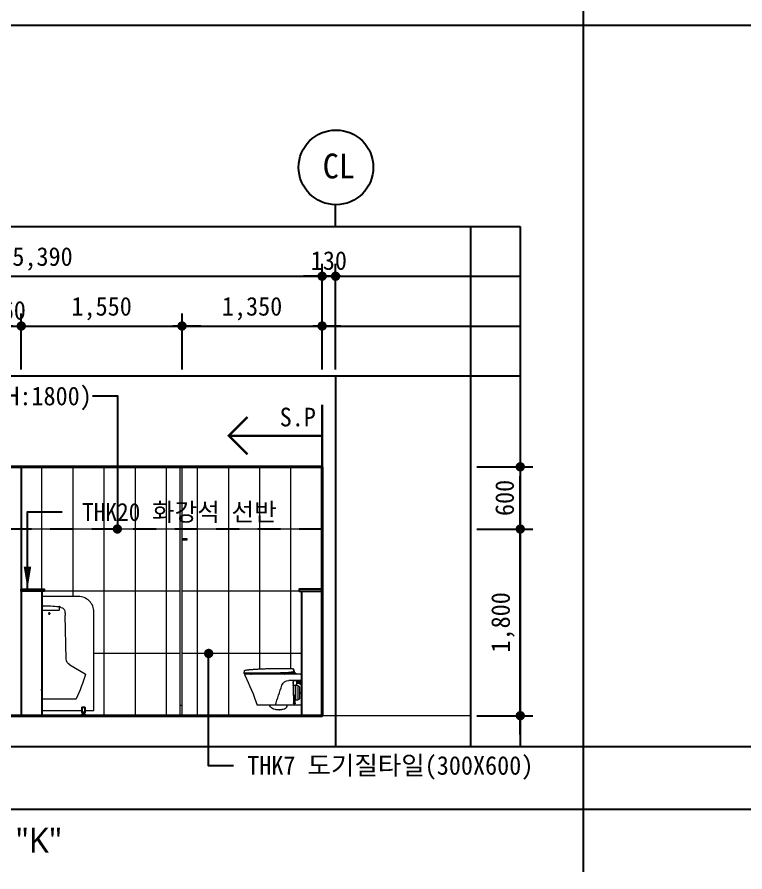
# Model space of a CAD drawing. Header units: millimetres. Extents: x -423835 to -174325, y -1379898 to -1311126.
# Drawn here: x -396466 to -389451, y -1344258 to -1336015 of the extents above; entities that cross this region are included whole.
import ezdxf
from ezdxf.enums import TextEntityAlignment as Align

# ---------------------------------------------------------------- set-up
doc = ezdxf.new("R2010")
doc.units = ezdxf.units.MM
doc.header["$LTSCALE"] = 100
doc.header["$MEASUREMENT"] = 0
doc.header["$PDSIZE"] = -10
doc.linetypes.add('HID', pattern=[2, 1.1, -0.9])
doc.layers.get('0').update_dxf_attribs({"linetype": 'CONTINUOUS'})
doc.layers.get('Defpoints').update_dxf_attribs({"color": 153, "linetype": 'CONTINUOUS'})
for name, color, linetype, lineweight in [('A-AXIS-BUBL', 7, 'CONTINUOUS', 25), ('A-ELEV-LIN1', 2, 'CONTINUOUS', 40), ('A-ELEV-LIN2', 7, 'CONTINUOUS', 25), ('A-FLXM-SANI', 6, 'CONTINUOUS', 20), ('A-MKXS-TEXT1', 3, 'CONTINUOUS', 25), ('A-WAXK-PATT', 8, 'CONTINUOUS', 18), ('A-WAXM-CUBI', 6, 'CONTINUOUS', 20), ('A-XXXX-FIN2', 6, 'CONTINUOUS', 20), ('A-XXXX-TXT2', 3, 'CONTINUOUS', 25)]:
    doc.layers.add(name, color=color, linetype=linetype, lineweight=lineweight)
for name, color, linetype in [('A-DIMS', 7, 'CONTINUOUS'), ('A-MKXS-LEAD', 7, 'CONTINUOUS'), ('AA-AXIS-LINE-1', 1, 'CONTINUOUS'), ('AA-ELE-2', 3, 'CONTINUOUS'), ('AA-TEX-3', 3, 'CONTINUOUS'), ('ELE-TOILET', 6, 'CONTINUOUS'), ('IN-F-PAT', 8, 'CONTINUOUS'), ('IN-TEXT-FIN', 3, 'CONTINUOUS'), ('LEADER', 7, 'CONTINUOUS'), ('방수', 7, 'HID')]:
    doc.layers.add(name, color=color, linetype=linetype)
doc.styles.add('HY울릉도L', font='')
doc.styles.add('돋움체', font='')
doc.styles.add('맑은 고딕', font='malgun.ttf')
doc.styles.add('유형1', font='H2GTRM.TTF', dxfattribs={"width": 0.8, "height": 8})
doc.styles.get('HY울릉도L').set_extended_font_data('HYwulM')
doc.styles.get('돋움체').set_extended_font_data('DotumChe')
doc.dimstyles.new('CDIM', dxfattribs={"dimtxt": 3, "dimasz": 1.5, "dimexe": 2, "dimexo": 1, "dimgap": 1, "dimtad": 1, "dimdec": 0, "dimrnd": 0.5, "dimzin": 0, "dimdsep": 32, "dimlunit": 6, "dimtxsty": 'HY울릉도L', "dimblk1": '_CIDOT', "dimblk2": '_CIDOT', "dimsah": 1, "dimcen": 5.5, "dimclrd": 2, "dimclre": 2, "dimclrt": 7, "dimadec": 0, "dimazin": 0, "dimtfac": 1, "dimtdec": 0, "dimtix": 1, "dimtmove": 2, "dimatfit": 1, "dimldrblk": '_CIDOT', "dimfxl": 1, "dimtolj": 1, "dimtzin": 0, "dimlwd": -1, "dimarcsym": 0})

# ---------------------------------------------------------------- blocks, each defined once
blk = doc.blocks.new('_CIDOT')
at = {"color": 0, "linetype": 'ByBlock'}
blk.add_line((2, 0), (-1, 0), dxfattribs=at)
at = {"color": 0, "linetype": 'ByBlock', "const_width": 0.5}
blk.add_lwpolyline([(-0.25, 0, 1), (0.25, 0, 1)], format="xyb", close=True, dxfattribs=at)
blk = doc.blocks.new('*D73')
at = {"layer": 'A-DIMS', "lineweight": -2, "transparency": 16777216}
for p, q in [((-392036.3, -1340951.6), (-391496.3, -1340951.6)), ((-392036.3, -1342751.6), (-391496.3, -1342751.6))]:
    blk.add_line(p, q, dxfattribs=at)
at = {"layer": 'A-DIMS', "transparency": 16777216}
blk.add_line((-391616.3, -1342661.6), (-391616.3, -1341041.6), dxfattribs=at)
at = {"layer": 'Defpoints', "color": 0, "transparency": 16777216}
for p in [(-392096.3, -1340951.6), (-391616.3, -1340951.6), (-392096.3, -1342751.6)]:
    blk.add_point(p, dxfattribs=at)
at = {"layer": 'A-DIMS', "transparency": 16777216, "xscale": 90, "yscale": 90, "zscale": 90}
for p, rotation in [((-391616.3, -1340951.6), 90), ((-391616.3, -1342751.6), 270)]:
    blk.add_blockref('_CIDOT', p, dxfattribs=dict(at, rotation=rotation))
at = {"layer": 'A-DIMS', "color": 3, "transparency": 16777216, "insert": (-391783.4, -1341851.6), "char_height": 180, "attachment_point": 5, "rotation": 90, "style": '돋움체'}
blk.add_mtext('\\A1;1,800', dxfattribs=at)
blk = doc.blocks.new('*D74')
at = {"layer": 'A-DIMS', "lineweight": -2, "transparency": 16777216}
for p, q in [((-392036.3, -1340351.6), (-391496.3, -1340351.6)), ((-392036.3, -1340951.6), (-391496.3, -1340951.6))]:
    blk.add_line(p, q, dxfattribs=at)
at = {"layer": 'A-DIMS', "transparency": 16777216}
blk.add_line((-391616.3, -1340861.6), (-391616.3, -1340441.6), dxfattribs=at)
at = {"layer": 'Defpoints', "color": 0, "transparency": 16777216}
for p in [(-392096.3, -1340351.6), (-391616.3, -1340351.6), (-392096.3, -1340951.6)]:
    blk.add_point(p, dxfattribs=at)
at = {"layer": 'A-DIMS', "transparency": 16777216, "xscale": 90, "yscale": 90, "zscale": 90}
for p, rotation in [((-391616.3, -1340351.6), 90), ((-391616.3, -1340951.6), 270)]:
    blk.add_blockref('_CIDOT', p, dxfattribs=dict(at, rotation=rotation))
at = {"layer": 'A-DIMS', "color": 3, "transparency": 16777216, "insert": (-391766.4, -1340651.6), "char_height": 180, "attachment_point": 5, "rotation": 90, "style": '돋움체'}
blk.add_mtext('\\A1;600', dxfattribs=at)
blk = doc.blocks.new('*D75')
at = {"layer": 'A-DIMS', "lineweight": -2, "transparency": 16777216}
for p, q in [((-398916.3, -1339333.9), (-398916.3, -1338393.9)), ((-393526.3, -1339413.9), (-393526.3, -1338393.9))]:
    blk.add_line(p, q, dxfattribs=at)
at = {"layer": 'A-DIMS', "transparency": 16777216}
blk.add_line((-398826.3, -1338513.9), (-393616.3, -1338513.9), dxfattribs=at)
at = {"layer": 'Defpoints', "color": 0, "transparency": 16777216}
for p in [(-393526.3, -1338513.9), (-398916.3, -1339393.9), (-393526.3, -1339473.9)]:
    blk.add_point(p, dxfattribs=at)
at = {"layer": 'A-DIMS', "transparency": 16777216, "xscale": 90, "yscale": 90, "zscale": 90, "rotation": 180}
blk.add_blockref('_CIDOT', (-398916.3, -1338513.9), dxfattribs=at)
at = {"layer": 'A-DIMS', "transparency": 16777216, "xscale": 90, "yscale": 90, "zscale": 90}
blk.add_blockref('_CIDOT', (-393526.3, -1338513.9), dxfattribs=at)
at = {"layer": 'A-DIMS', "color": 3, "transparency": 16777216, "insert": (-396221.3, -1338346.8), "char_height": 180, "attachment_point": 5, "style": '돋움체'}
blk.add_mtext('\\A1;5,390', dxfattribs=at)
blk = doc.blocks.new('*D77')
at = {"layer": 'A-DIMS', "lineweight": -2, "transparency": 16777216}
for p, q in [((-393526.3, -1339413.9), (-393526.3, -1338393.9)), ((-393396.3, -1339413.9), (-393396.3, -1338393.9))]:
    blk.add_line(p, q, dxfattribs=at)
at = {"layer": 'A-DIMS', "transparency": 16777216}
for p, q in [((-393616.3, -1338513.9), (-393706.3, -1338513.9)), ((-393526.3, -1338513.9), (-393396.3, -1338513.9)), ((-393306.3, -1338513.9), (-393216.3, -1338513.9))]:
    blk.add_line(p, q, dxfattribs=at)
at = {"layer": 'Defpoints', "color": 0, "transparency": 16777216}
for p in [(-393396.3, -1338513.9), (-393526.3, -1339473.9), (-393396.3, -1339473.9)]:
    blk.add_point(p, dxfattribs=at)
at = {"layer": 'A-DIMS', "transparency": 16777216, "xscale": 90, "yscale": 90, "zscale": 90}
blk.add_blockref('_CIDOT', (-393526.3, -1338513.9), dxfattribs=at)
at = {"layer": 'A-DIMS', "transparency": 16777216, "xscale": 90, "yscale": 90, "zscale": 90, "rotation": 180}
blk.add_blockref('_CIDOT', (-393396.3, -1338513.9), dxfattribs=at)
at = {"layer": 'A-DIMS', "color": 3, "transparency": 16777216, "insert": (-393461.3, -1338363.8), "char_height": 180, "attachment_point": 5, "style": '돋움체'}
blk.add_mtext('\\A1;130', dxfattribs=at)
blk = doc.blocks.new('위생기구2')
at = {"layer": 'A-FLXM-SANI'}
for p, q in [((269.9, 425.3), (269.9, 425.8)), ((270.2, 422.5), (270.3, 422.2)), ((751.5, 411), (749, 431.6)), ((200, 393), (200, 110)), ((200, 340), (320.3, 340)), ((207.2, 338.7), (200, 339.5)), ((206, 330.5), (206, 334.5)), ((207, 400), (738, 400)), ((209, 337.5), (208, 337.5)), ((208, 336.1), (208, 337.5)), ((208, 336.1), (208, 334.5)), ((209, 331.3), (209, 337.5)), ((209, 336.7), (209, 303.3)), ((239.5, 329.8), (209, 332.9)), ((244.5, 329.8), (239.5, 329.8)), ((239.5, 329.8), (239.5, 326.9)), ((244.5, 296.8), (244.5, 334.8)), ((244.5, 334.8), (277.5, 334.8)), ((251.5, 406.6), (251.5, 400)), ((251.5, 400), (296.7, 400)), ((254.4, 409.1), (281, 409.1)), ((277.5, 334.8), (277.5, 327.8)), ((281, 411.2), (281, 409.1)), ((281, 409.1), (294.2, 409.1)), ((289, 409.1), (289, 410.9)), ((290.9, 411.9), (298.6, 411.9)), ((296.7, 400), (296.7, 406.6)), ((305.3, 410.6), (302.4, 410.6)), ((367.1, 399.9), (364.4, 399.9)), ((684, 399.9), (680.4, 399.9)), ((744, 404.9), (741, 404.9)), ((748.4, 409.9), (750.4, 409.9)), ((207.2, 301.3), (200, 300.5)), ((206, 311.3), (206, 328.7)), ((206, 309.5), (206, 305.5)), ((208, 303.9), (208, 305.5)), ((208, 303.9), (208, 302.5)), ((209, 302.5), (208, 302.5)), ((209, 328.9), (209, 323.4)), ((209, 316.6), (209, 323.4)), ((209, 322.8), (209, 317.2)), ((209, 316.6), (209, 311.1)), ((209, 307.1), (239.5, 310.3)), ((209, 308.7), (209, 302.5)), ((230.2, 328), (216, 328)), ((216, 326.1), (216, 328)), ((216, 312), (216, 313.9)), ((216, 312), (230.1, 312)), ((218, 277), (218, 163)), ((226, 285), (235, 285)), ((235, 288), (235, 152)), ((235, 263), (235, 177)), ((237, 290), (253, 290)), ((239.5, 326.9), (239.5, 313.1)), ((239.5, 313.1), (239.5, 310.3)), ((239.5, 310.3), (244.5, 310.3)), ((258, 296.8), (244.5, 296.8)), ((255, 288), (255, 152)), ((258, 296.8), (258, 293.3)), ((258, 293.3), (258, 290.8)), ((258, 290.8), (278.5, 290.8)), ((260.5, 290.8), (260.5, 193.3)), ((260.5, 290.8), (262, 290.8)), ((262, 290.8), (278.5, 290.8)), ((274.5, 290.8), (276, 290.8)), ((276, 193.3), (276, 290.8)), ((277.5, 327.8), (277.5, 297.3)), ((279.5, 325.5), (277.5, 326.6)), ((277.5, 313.4), (279.5, 314.5)), ((277.5, 312.4), (280.9, 312.4)), ((280.9, 309.4), (277.5, 309.4)), ((277.5, 297.3), (277.5, 296.8)), ((278.5, 296.8), (277.5, 296.8)), ((278.5, 290.8), (278.5, 296.8)), ((279.5, 314.5), (279.5, 325.5)), ((280.9, 312.4), (280.9, 312.2)), ((280.9, 312.2), (280.9, 311.4)), ((280.9, 311.4), (280.9, 309.4)), ((260.5, 193.3), (276, 193.3)), ((264.3, 193.3), (264.3, 121.3)), ((272.2, 121.3), (272.2, 193.3)), ((210, 100), (625, 100)), ((226, 155), (235, 155)), ((237, 150), (253, 150)), ((260.8, 121), (261, 121.3)), ((260.8, 121), (260.8, 116)), ((261, 121.3), (263.7, 121.3)), ((261.1, 115.8), (262, 115.3)), ((267.7, 115.3), (262, 115.3)), ((263.7, 121.3), (264, 121)), ((264.6, 121.3), (263.7, 121.3)), ((264, 121), (264, 116)), ((264.6, 121.3), (270.8, 121.3)), ((274.5, 115.3), (267.7, 115.3)), ((270.8, 121.3), (271.4, 121)), ((271.8, 121.3), (270.8, 121.3)), ((271.4, 121), (271.8, 121.3)), ((271.4, 121), (271.4, 116)), ((271.8, 121.3), (275.4, 121.3)), ((274.5, 115.3), (275.4, 115.8)), ((275.4, 121.3), (275.7, 121)), ((275.5, 121.3), (275.4, 121.3)), ((275.7, 116), (275.4, 115.8)), ((275.7, 121), (275.5, 121.3)), ((275.7, 121), (275.7, 116)), ((412.9, 55), (410.9, 57))]:
    blk.add_line(p, q, dxfattribs=at)
for centre, radius, start, end in [((285, 426), 15.1, 160.02168, 178.60104), ((405.8, 393.9), 142, 157.467, 158.04752), ((207, 393), 7, 90, 180), ((207, 336.7), 2, 0, 83.65981), ((254, 406.6), 2.5, 90, 180), ((294.2, 406.6), 2.5, 360, 90), ((348.4, 602.6), 195.1, 261.33106, 263.44259), ((320.3, 269), 71, 19.98069, 90), ((430, 411.8), 10.7, 209.67201, 269.06925), ((435.7, 411.7), 10.7, 269.49008, 330.82337), ((599.1, 410.8), 10.6, 204.06413, 270.15847), ((608.6, 410.8), 10.5, 269.99443, 335.58341), ((3455.2, -895), 3000, 154.63853, 160.63038), ((738, 393), 7, 334.63853, 90), ((207, 303.3), 2, 276.34019, 0), ((226, 277), 8, 90, 180), ((237, 288), 2, 90, 180), ((253, 288), 2, 0, 90), ((-2432.4, -731.9), 3000, 16.09815, 19.98069), ((210, 110), 10, 180, 270.00001), ((226, 163), 8, 180, 270), ((237, 152), 2, 180, 270), ((253, 152), 2, 270, 0), ((-24, -59.6), 392, 22.31912, 24.02577), ((383, 107.5), 48, 202.31912, 260.44622), ((437.6, 137.1), 80, 279.48889, 332.41063), ((412.9, 285), 228, 260.44622, 269.49141), ((412.9, 285), 230, 270, 279.48889)]:
    blk.add_arc(centre, radius, start, end, dxfattribs=at)
for centre, major_axis, start_param, end_param in [((291.5, 320), (297, -11.7), 1.857424, 1.864448), ((273.5, 320), (297, 11.7), 1.788169, 1.798529), ((273.5, 320), (297, -11.7), 4.484656, 4.495016)]:
    blk.add_ellipse(centre, major_axis=major_axis, ratio=0.039223, start_param=start_param, end_param=end_param, dxfattribs=at)
at = {"layer": 'A-FLXM-SANI', "extrusion": (0, 0, -1)}
blk.add_ellipse((291.5, 320), major_axis=(297, 11.7), ratio=0.039223, start_param=1.857424, end_param=1.864448, dxfattribs=at)
at = {"layer": 'A-FLXM-SANI'}
for points, degree in [([(269.9, 426.3), (269.9, 426.3)], 1), ([(269.9, 426.3), (269.9, 426.1), (269.9, 426), (269.9, 425.8)], 3), ([(270.1, 423.1), (269.9, 425.3)], 1), ([(270.8, 431.1), (271.4, 432.5)], 1), ([(270.9, 420.7), (271.1, 420)], 1), ([(272.2, 423.4), (271.6, 423.3)], 1), ([(206, 330.5), (216.5, 329.4), (227, 328.3), (237.5, 327.2)], 3), ([(237.5, 328.3), (228, 329.3), (218.5, 330.3), (209, 331.3)], 3), ([(279.4, 411.6), (279.3, 411.7)], 1), ([(281, 411.2), (280.4, 411.3), (279.9, 411.5), (279.4, 411.6)], 3), ([(287.8, 410.9), (289, 410.9)], 1), ([(289, 410.6), (289.4, 410.6)], 1), ([(312, 410.6), (311.4, 410.6)], 1), ([(316.1, 410.2), (312, 410.6)], 1), ([(319, 409.8), (316.1, 410.2)], 1), ([(316.1, 410.2), (316.2, 410.2)], 1), ([(361.9, 402), (361.9, 402)], 1), ([(429.8, 401.1), (435.6, 401)], 1), ([(599.1, 400.2), (608.7, 400.3)], 1), ([(684, 399.9), (684, 399.9)], 1), ([(745, 406), (744.4, 409.9)], 1), ([(744.8, 406), (745, 406)], 1), ([(745, 405.9), (745, 406)], 1), ([(750.4, 409.9), (750.5, 409.9)], 1), ([(237.5, 312.8), (227, 311.7), (216.5, 310.6), (206, 309.5)], 3), ([(209, 326.3), (218.5, 326), (228, 325.8), (237.5, 325.5)], 3), ([(237.5, 314.5), (228, 314.2), (218.5, 314), (209, 313.7)], 3), ([(209, 308.7), (218.5, 309.7), (228, 310.7), (237.5, 311.7)], 3)]:
    blk.add_open_spline(points, degree=degree, dxfattribs=at)
for points, knots in [([(271.2, 419.5), (271, 420), (270.6, 421), (270.2, 422.3), (270.1, 422.8), (270.1, 423.1)], [0, 0, 0, 0, 0.3700529, 0.7019207, 1, 1, 1, 1]), ([(271.6, 423.3), (271.5, 423.3), (271.4, 423.2), (271.2, 423), (271.1, 422.8), (270.9, 422.3), (270.8, 421.6), (270.8, 420.9), (270.9, 420.7)], [0, 0, 0, 0, 0.18459, 0.241902, 0.275569, 0.526076, 0.773628, 1, 1, 1, 1]), ([(279.3, 411.7), (278.4, 412.1), (276.7, 412.9), (274.8, 414.4), (273.5, 415.8), (272.6, 417), (271.8, 418.2), (271.4, 419.1), (271.2, 419.5)], [0, 0, 0, 0, 0.242171, 0.47985, 0.612089, 0.734275, 0.870447, 1, 1, 1, 1]), ([(271.4, 432.4), (271.5, 432.8), (272.2, 435.2), (272.9, 437.6), (273.6, 439.6)], [0.3966766, 0.3966766, 0.3966766, 0.3966766, 0.4995125, 1, 1, 1, 1]), ([(272.2, 423.4), (272.5, 423.4), (273, 423.2), (274, 423), (275, 422.7), (276.3, 422.4), (277.7, 422.1), (279.1, 421.8), (280.3, 421.5), (281.5, 421.2), (282.8, 421), (284.1, 420.7), (286.2, 420.3), (289.2, 419.7), (293.2, 419), (297.1, 418.4), (301.4, 417.8), (306.2, 417.1), (311.3, 416.5), (315.9, 416), (320, 415.6), (322.6, 415.4), (323.9, 415.3)], [0, 0, 0, 0, 0.038415, 0.080237, 0.115789, 0.152261, 0.201926, 0.239706, 0.271286, 0.296594, 0.32824, 0.357618, 0.384708, 0.465477, 0.537704, 0.603102, 0.664392, 0.747724, 0.826007, 0.891661, 0.946891, 1, 1, 1, 1]), ([(274.2, 441.6), (274.2, 441.6), (274.2, 441.5), (274.1, 441.1), (273.9, 440.6), (273.8, 440), (273.6, 439.7), (273.6, 439.6)], [0, 0, 0, 0, 0.209175, 0.417993, 0.636294, 0.87499, 1, 1, 1, 1]), ([(274.2, 441.6), (274.2, 441.6), (274.2, 441.5), (274.1, 441.1), (273.9, 440.6), (273.8, 440), (273.6, 439.7), (273.6, 439.6)], [0, 0, 0, 0, 0.209176, 0.417993, 0.636294, 0.87499, 1, 1, 1, 1]), ([(274.2, 447), (274.2, 447.1), (274.3, 447.1), (274.4, 446.6), (274.4, 445.1), (274.3, 443.4), (274.3, 442.2), (274.2, 441.6)], [0, 0, 0, 0, 0.049989, 0.349324, 0.674373, 0.83719, 1, 1, 1, 1]), ([(274.7, 448.3), (274.9, 448.7), (275.3, 449.6), (276.4, 450.6), (277.7, 451.2), (278.7, 451.3), (279.2, 451.4)], [0, 0, 0, 0, 0.244555, 0.499864, 0.75521, 1, 1, 1, 1]), ([(287.9, 451.6), (285.5, 451.5), (282.8, 451.5), (279.5, 451.4), (279.2, 451.4)], [0, 0, 0, 0, 0.9020217, 1, 1, 1, 1]), ([(287.9, 451.6), (285.5, 451.5), (282.8, 451.5), (279.5, 451.4), (279.2, 451.4)], [0, 0, 0, 0, 0.901946, 1, 1, 1, 1]), ([(279.2, 451.4), (279.2, 451.4), (279.2, 451.4), (279.2, 451.4), (279.2, 451.4)], [0, 0, 0, 0, 0.73967, 1, 1, 1, 1]), ([(297.5, 417.3), (297.4, 417.2), (297.1, 416.6), (296.2, 415.6), (294.8, 414.2), (293, 412.8), (290.6, 411.6), (287.7, 410.7), (284.8, 410.5), (282.6, 410.7), (281.5, 411), (281.2, 411.1)], [0, 0, 0, 0, 0.008082, 0.1059935, 0.1997479, 0.2883577, 0.4410294, 0.5905053, 0.7354589, 0.8668734, 0.9107547, 0.9107547, 0.9107547, 0.9107547]), ([(287.8, 451.6), (292.6, 451.7), (305.2, 451.9), (325.8, 452.2), (346.6, 452.4), (364.6, 452.5), (379.9, 452.6), (396.1, 452.6), (414.4, 452.5), (434.8, 452.4), (456.7, 452.1), (478.5, 451.8), (500.1, 451.4), (521.4, 450.9), (541.6, 450.3), (560.7, 449.6), (578.7, 448.9), (597, 448.1), (614.4, 447.2), (630.6, 446.3), (645, 445.4), (658.8, 444.5), (671.7, 443.6), (683.7, 442.6), (694.9, 441.6), (705.5, 440.6), (715.7, 439.5), (725.6, 438.4), (735.2, 437.2), (741.6, 436.4), (744.7, 435.9)], [0, 0, 0, 0, 0.031422, 0.082545, 0.135293, 0.167494, 0.200707, 0.235679, 0.273433, 0.320822, 0.369329, 0.417284, 0.463993, 0.510638, 0.557261, 0.596443, 0.635577, 0.675542, 0.716978, 0.749622, 0.781551, 0.812031, 0.84033, 0.866341, 0.890645, 0.913919, 0.936311, 0.958008, 0.979178, 1, 1, 1, 1]), ([(323.9, 415.3), (330.3, 414.8), (343.1, 413.8), (362.3, 412.9), (381.6, 412.3), (401, 411.9), (420.4, 411.3), (433.3, 411.1), (439.7, 411)], [0, 0, 0, 0, 0.166639, 0.333309, 0.49999, 0.666698, 0.833429, 1, 1, 1, 1]), ([(749, 431.6), (748.9, 432.1), (748.6, 433.2), (747.6, 434.6), (746.3, 435.6), (745.2, 435.8), (744.7, 435.9)], [0, 0, 0, 0, 0.2431724, 0.5000025, 0.7568309, 1, 1, 1, 1]), ([(289.4, 410.6), (290.2, 410.6), (292, 410.6), (295.1, 410.6), (298.6, 410.6), (301.1, 410.6), (302.4, 410.6)], [0, 0, 0, 0, 0.206278, 0.441134, 0.705629, 1, 1, 1, 1]), ([(298.6, 411.9), (299, 411.9), (299.7, 411.9), (300.7, 412), (301.4, 412), (301.5, 412), (301.6, 412)], [0, 0, 0, 0, 0.250658, 0.500976, 0.750737, 1, 1, 1, 1]), ([(301.6, 412), (301.9, 412), (302.4, 412), (304.3, 412.1), (306.7, 412.1), (309, 412.1), (310.1, 412.1)], [0, 0, 0, 0, 0.250004, 0.499997, 0.749999, 1, 1, 1, 1]), ([(305.3, 410.6), (305.4, 410.6), (305.5, 410.6), (306.8, 410.6), (308.7, 410.6), (310.5, 410.6), (311.4, 410.6)], [0, 0, 0, 0, 0.250079, 0.500138, 0.750106, 1, 1, 1, 1]), ([(310.1, 412.1), (310.9, 412.1), (312.6, 412.1), (314.5, 411.9), (315.4, 411.7)], [0, 0, 0, 0, 0.49988, 1, 1, 1, 1]), ([(315.4, 411.7), (316.8, 411.5), (319.6, 411.2), (324.5, 410.5), (329.8, 409.9), (335.5, 409.3), (341.5, 408.7), (348.3, 408.1), (355.8, 407.6), (364, 407.1), (372.3, 406.8), (380.5, 406.5), (386, 406.5), (388.8, 406.5)], [0, 0, 0, 0, 0.083561, 0.167103, 0.250634, 0.334156, 0.41767, 0.501175, 0.601354, 0.701533, 0.801194, 0.900597, 1, 1, 1, 1]), ([(326.1, 408.8), (326.8, 408.8), (328.1, 408.6), (330.3, 408.3), (332.5, 408.1), (334.5, 407.9), (336.3, 407.7), (338.2, 407.5), (340.1, 407.3), (342, 407.1), (344, 406.9), (345.4, 406.8), (346.1, 406.7), (346.2, 406.7)], [0, 0, 0, 0, 0.105908, 0.228731, 0.351693, 0.443407, 0.53485, 0.626107, 0.717264, 0.808407, 0.899623, 0.990998, 1, 1, 1, 1]), ([(346.1, 406.7), (347.1, 406.6), (349, 406.5), (351.9, 406.3), (354.8, 406.1), (357.3, 405.9), (359.2, 405.8), (360.4, 405.7), (360.8, 405.7)], [0, 0, 0, 0, 0.1920267, 0.4034846, 0.6148762, 0.7634617, 0.9121372, 0.9982444, 0.9982444, 0.9982444, 0.9982444]), ([(360.8, 405.7), (361, 405.4), (361.5, 404.2), (361.8, 402.9), (361.9, 402)], [0.1186763, 0.1186763, 0.1186763, 0.1186763, 0.3484213, 1, 1, 1, 1]), ([(364.4, 399.9), (364.1, 399.9), (363.6, 400), (362.8, 400.4), (362.3, 401), (362, 401.6), (361.9, 401.9), (361.9, 402)], [0, 0, 0, 0, 0.231192, 0.46999, 0.708788, 0.947586, 1, 1, 1, 1]), ([(367.1, 399.9), (367.1, 399.9), (367.2, 399.9), (367.4, 399.9), (367.8, 399.9), (368.1, 399.9), (369, 399.9), (370.4, 399.9), (372.1, 399.9), (374, 399.9), (376, 399.9), (378, 399.9), (380.4, 399.9), (383.2, 399.9), (386.5, 399.9), (390.1, 399.9), (393.9, 399.9), (397.6, 399.9), (401, 399.9), (404.3, 399.9), (407.4, 399.9), (410.6, 399.9), (414.1, 399.9), (417.9, 399.9), (422.5, 399.9), (427.8, 399.9), (433.5, 399.9), (439, 399.9), (444.3, 399.9), (449.5, 399.9), (454.5, 399.9), (460, 399.9), (465.4, 399.9), (470.8, 399.9), (475.6, 399.9), (480.4, 399.9), (485, 399.9), (489.4, 399.9), (494, 399.9), (498.8, 399.9), (504, 399.9), (509.4, 399.9), (515.2, 399.9), (521.7, 399.9), (528.5, 399.9), (535.7, 399.9), (543, 399.9), (550.2, 399.9), (556.8, 399.9), (563, 399.9), (567.9, 399.9), (571.7, 399.9), (574.3, 399.9), (576.9, 399.9), (579.5, 399.9), (582.1, 399.9), (585.2, 399.9), (588.8, 399.9), (592.6, 399.9), (596.5, 399.9), (600.2, 399.9), (603.8, 399.9), (607.3, 399.9), (610.1, 399.9), (612.6, 399.9), (615, 399.9), (617.6, 399.9), (620.2, 399.9), (622.6, 399.9), (625, 399.9), (627.2, 399.9), (629.2, 399.9), (631.6, 399.9), (634.4, 399.9), (637, 399.9), (639.2, 399.9), (641.2, 399.9), (643.6, 399.9), (646.4, 399.9), (649.3, 399.9), (652.4, 399.9), (655.6, 399.9), (658.8, 399.9), (662, 399.9), (665.6, 399.9), (669.5, 399.9), (673.4, 399.9), (676.8, 399.9), (679.2, 399.9), (680, 399.9), (680.4, 399.9)], [0, 0, 0, 0, 0.012089, 0.024116, 0.026051, 0.036104, 0.049863, 0.065328, 0.080531, 0.09562, 0.106896, 0.118072, 0.130338, 0.144211, 0.158112, 0.173251, 0.188207, 0.200196, 0.212267, 0.221979, 0.231642, 0.241271, 0.250882, 0.262343, 0.273834, 0.289419, 0.305026, 0.318404, 0.33193, 0.344754, 0.357135, 0.369495, 0.385134, 0.397339, 0.409419, 0.420897, 0.432432, 0.443891, 0.453188, 0.466301, 0.479073, 0.491508, 0.506414, 0.522181, 0.539302, 0.556839, 0.575914, 0.594306, 0.610335, 0.625857, 0.641355, 0.64801, 0.654678, 0.661359, 0.668053, 0.674761, 0.681483, 0.692078, 0.702712, 0.711487, 0.722177, 0.732078, 0.740677, 0.749938, 0.754266, 0.760854, 0.769511, 0.775051, 0.781745, 0.789142, 0.794591, 0.800012, 0.805403, 0.814281, 0.823152, 0.827773, 0.832468, 0.840518, 0.848239, 0.856895, 0.866126, 0.876264, 0.886387, 0.897461, 0.909206, 0.926483, 0.944867, 0.965006, 0.985213, 1, 1, 1, 1]), ([(388.8, 406.5), (396.2, 406.5), (410.9, 406.5), (433, 406.5), (455, 406.5), (477.1, 406.5), (498, 406.5), (517.5, 406.5), (535.8, 406.5), (554, 406.5), (572, 406.5), (589.8, 406.5), (607.2, 406.5), (624.3, 406.4), (640.9, 406.4), (655.8, 406.4), (668.9, 406.4), (680.3, 406.3), (691.1, 406.3), (700.6, 406.3), (708.8, 406.3), (715.9, 406.3), (722.6, 406.2), (728.6, 406.2), (733.6, 406.2), (737.4, 406.2), (740.3, 406.1), (742.5, 406.1), (743.7, 406.1), (744, 406.1), (744.1, 406.1)], [0, 0, 0, 0, 0.051865, 0.103733, 0.155604, 0.207472, 0.259335, 0.302554, 0.345771, 0.388987, 0.432199, 0.475409, 0.518616, 0.561824, 0.605037, 0.648246, 0.680648, 0.713047, 0.745441, 0.777833, 0.803748, 0.829666, 0.85558, 0.881487, 0.907389, 0.928974, 0.950558, 0.972143, 0.993731, 1, 1, 1, 1]), ([(439.7, 411), (448.1, 411), (464.8, 411), (489.9, 411), (514.9, 411), (537, 411), (556.2, 411), (572.6, 411), (588.7, 411), (604.7, 411), (620.2, 411), (635.5, 411), (650.4, 411), (665, 411), (677.9, 411), (689.1, 411), (698.7, 411), (707.7, 411), (716.2, 411), (724.1, 411), (731.3, 411), (737.7, 411), (742.6, 411), (746.2, 411), (748.7, 411), (750.3, 411), (751.3, 411), (751.4, 411), (751.4, 411)], [0, 0, 0, 0, 0.063054, 0.126074, 0.189081, 0.252091, 0.294096, 0.336093, 0.378096, 0.420088, 0.462061, 0.50406, 0.546075, 0.588059, 0.630048, 0.661552, 0.693034, 0.724499, 0.75598, 0.787482, 0.818954, 0.850394, 0.881849, 0.907022, 0.932224, 0.957471, 0.982735, 1, 1, 1, 1]), ([(686.5, 401.8), (686.4, 401.8), (686.3, 401.4), (686, 400.9), (685.4, 400.3), (684.7, 399.9), (684.2, 399.9), (684, 399.9)], [0, 0, 0, 0, 0.056582, 0.308885, 0.561194, 0.813503, 1, 1, 1, 1]), ([(686.5, 401.8), (686.6, 402.5), (687, 403.6), (687.5, 404.5), (687.8, 404.9)], [0, 0, 0, 0, 0.5547107, 0.9107582, 0.9107582, 0.9107582, 0.9107582]), ([(741, 404.9), (740.8, 404.9), (740.3, 404.9), (738.8, 404.9), (736.7, 404.9), (734, 404.9), (730.8, 404.9), (726.7, 404.9), (721.7, 404.9), (715.6, 404.9), (708.8, 404.9), (701.7, 404.9), (695.9, 404.9), (691.3, 404.9), (689.1, 404.9), (688, 404.9), (687.8, 404.9)], [0, 0, 0, 0, 0.0746564, 0.1537644, 0.2301422, 0.3037144, 0.3778616, 0.4556533, 0.5383175, 0.6360709, 0.7358126, 0.8305941, 0.9192424, 0.9582061, 0.9956664, 0.9984674, 0.9984674, 0.9984674, 0.9984674]), ([(744, 404.9), (744.1, 404.9), (744.2, 404.9), (744.4, 405), (744.6, 405.1), (744.8, 405.2), (744.9, 405.4), (745, 405.6), (745, 405.8), (745, 405.9), (745, 405.9)], [0, 0, 0, 0, 0.142409, 0.280934, 0.412564, 0.535139, 0.657714, 0.789333, 0.927864, 1, 1, 1, 1]), ([(744.1, 406.1), (744.4, 406.1), (744.7, 406.1), (744.8, 406.1), (744.8, 406.1)], [0, 0, 0, 0, 0.743125, 1, 1, 1, 1]), ([(744.4, 409.9), (745, 409.9), (746, 409.9), (747.1, 409.9), (748, 409.9), (748.3, 409.9), (748.4, 409.9)], [0.0072079, 0.0072079, 0.0072079, 0.0072079, 0.1517469, 0.508275, 0.8751516, 1, 1, 1, 1]), ([(745, 406), (745, 406), (745, 406), (745, 405.9), (745, 405.9)], [0, 0, 0, 0, 0.500517, 1, 1, 1, 1]), ([(750.5, 409.9), (750.6, 409.9), (750.7, 409.9), (750.9, 410), (751.1, 410.1), (751.3, 410.2), (751.4, 410.4), (751.5, 410.6), (751.5, 410.8), (751.5, 410.9), (751.5, 411)], [0, 0, 0, 0, 0.132215, 0.261358, 0.384642, 0.500011, 0.615367, 0.738646, 0.867792, 1, 1, 1, 1]), ([(239.5, 326.9), (239.5, 327), (239.5, 327.1), (239.4, 327.3), (239.4, 327.3), (239.2, 327.6), (239.1, 327.7), (238.8, 327.9), (238.7, 328), (238.5, 328.1), (238.4, 328.1), (238.1, 328.2), (238, 328.2), (237.8, 328.3), (237.6, 328.3), (237.5, 328.3)], [0, 0, 0, 0, 0.125, 0.125, 0.25, 0.25, 0.5, 0.5, 0.625, 0.625, 0.75, 0.75, 0.875, 0.875, 1, 1, 1, 1]), ([(237.5, 327.2), (237.7, 327.2), (238.2, 327.1), (238.7, 326.9), (239.2, 326.6), (239.3, 326.4), (239.3, 326.3)], [0, 0, 0, 0, 0.2764339, 0.5529257, 0.8310133, 1, 1, 1, 1]), ([(237.5, 325.5), (237.6, 325.5), (237.8, 325.5), (238, 325.5), (238.1, 325.5), (238.4, 325.6), (238.5, 325.6), (238.7, 325.7), (238.8, 325.8), (239.1, 326), (239.2, 326.2), (239.4, 326.4), (239.4, 326.5), (239.5, 326.7), (239.5, 326.8), (239.5, 326.9)], [0, 0, 0, 0, 0.125, 0.125, 0.25, 0.25, 0.375, 0.375, 0.5, 0.5, 0.75, 0.75, 0.875, 0.875, 1, 1, 1, 1]), ([(239.5, 313.1), (239.5, 313.2), (239.5, 313.3), (239.4, 313.5), (239.4, 313.6), (239.2, 313.8), (239.1, 314), (238.8, 314.2), (238.7, 314.3), (238.5, 314.4), (238.4, 314.4), (238.1, 314.5), (238, 314.5), (237.8, 314.5), (237.6, 314.5), (237.5, 314.5)], [0, 0, 0, 0, 0.125, 0.125, 0.25, 0.25, 0.5, 0.5, 0.625, 0.625, 0.75, 0.75, 0.875, 0.875, 1, 1, 1, 1]), ([(239.3, 313.6), (239.3, 313.6), (239.3, 313.5), (239, 313.2), (238.4, 312.9), (237.9, 312.8), (237.6, 312.8), (237.5, 312.8)], [0, 0, 0, 0, 0.022463, 0.309103, 0.597859, 0.8837, 1, 1, 1, 1]), ([(237.5, 311.7), (237.6, 311.7), (237.8, 311.7), (238, 311.8), (238.1, 311.8), (238.4, 311.9), (238.5, 311.9), (238.7, 312), (238.8, 312.1), (239.1, 312.3), (239.2, 312.4), (239.4, 312.7), (239.4, 312.7), (239.5, 312.9), (239.5, 313), (239.5, 313.1)], [0, 0, 0, 0, 0.125, 0.125, 0.25, 0.25, 0.375, 0.375, 0.5, 0.5, 0.75, 0.75, 0.875, 0.875, 1, 1, 1, 1]), ([(260.8, 116), (261, 115.8), (261.6, 115.5), (262.4, 115.3), (263.2, 115.5), (263.7, 115.8), (264, 116)], [0, 0, 0, 0, 0.2646023, 0.5349423, 0.7653402, 1, 1, 1, 1]), ([(264, 121), (264.1, 121), (264.3, 121.1), (264.5, 121.2), (264.6, 121.3)], [0, 0, 0, 0, 0.509657, 1, 1, 1, 1]), ([(264, 116), (264.4, 115.8), (265.4, 115.6), (267, 115.4), (268.8, 115.4), (270.3, 115.7), (271.2, 115.9), (271.4, 116)], [0, 0, 0, 0, 0.1943243, 0.390582, 0.6431889, 0.902621, 1, 1, 1, 1]), ([(271.4, 116), (271.8, 115.8), (272.6, 115.5), (273.7, 115.3), (274.7, 115.5), (275.4, 115.8), (275.7, 116)], [0, 0, 0, 0, 0.264602, 0.534942, 0.76534, 1, 1, 1, 1])]:
    blk.add_open_spline(points, degree=3, knots=knots, dxfattribs=at)
blk.add_point((751.5, 411), dxfattribs=at)
at = {"layer": 'Defpoints'}
for p, q in [((206.7, 220), (193.3, 220)), ((200, 213.3), (200, 226.7))]:
    blk.add_line(p, q, dxfattribs=at)
at = {"layer": 'Defpoints', "insert": (211.5, 209.8), "char_height": 1.875, "attachment_point": 5, "style": '유형1'}
blk.add_mtext_dynamic_manual_height_columns('\\A1;TOTO CW-822NJ', width=45.578, gutter_width=6.25, heights=[0], dxfattribs=at)
blk = doc.blocks.new('dg')
at = {"layer": 'ELE-TOILET', "color": 6}
for p, q in [((-325804.7, 79353.9), (-325804.7, 79378.9)), ((-325789.7, 79353.9), (-325789.7, 79378.9))]:
    blk.add_line(p, q, dxfattribs=at)
blk.add_lwpolyline([(-325787.7, 79423.9), (-325806.7, 79423.9, 0.414214), (-325814.7, 79415.9), (-325814.7, 79378.9), (-325779.7, 79378.9), (-325779.7, 79415.9, 0.414214), (-325787.7, 79423.9)], format="xyb", dxfattribs=at)
blk.add_lwpolyline([(-325814.7, 79343.9), (-325779.7, 79343.9), (-325779.7, 79353.9), (-325814.7, 79353.9)], close=True, dxfattribs=at)
blk = doc.blocks.new('소변기_측면')
at = {"layer": 'A-WAXM-CUBI'}
for p, q in [((-110, 1014), (-110, 1011.3)), ((-333.7, 548), (-323.2, 964.6)), ((-369, 489), (-517.5, 404.3)), ((-425, 160), (-100, 160))]:
    blk.add_line(p, q, dxfattribs=at)
for points in [[(-517.5, 50), (-600, 50), (-600, 1000, -0.414214), (-450, 1150), (-100, 1150), (-100, 50), (-482.5, 50)], [(-282, 1042.3, -0.234802), (-267.1, 1052.1, -0.448928), (-266, 1051.1), (-266, 1018.9, 0.405474), (-263.1, 1015.9), (-100, 1011), (-100, 160)], [(-266, 1021.5, 0.405474), (-263.1, 1018.5), (-105, 1013.8), (-105, 1058, 0.414915), (-107, 1060, 0.022618), (-260.6, 1052.7, 0.387286), (-266, 1046.7)]]:
    blk.add_lwpolyline(points, format="xyb", dxfattribs=at)
blk.add_circle((-169.5, 984.1), 6.5, dxfattribs=at)
for centre, radius, start, end in [((176.6, 952), 500, 173.70994, 178.55073), ((-280.6, 1002.4), 40, 92.49087, 173.70994), ((107.6, -7920.5), 8971.3, 92.48891, 92.49087), ((-403.7, 549.8), 70, 299.6942, 358.55073), ((-515, 400), 5, 119.6942, 197.3398), ((1389.3, 994.6), 2000, 197.3398, 204.57175), ((-425, 165), 5, 204.57175, 270)]:
    blk.add_arc(centre, radius, start, end, dxfattribs=at)
for p in [(-169.5, 990.6), (-107, 1060), (-107, 1060), (-105, 1058.3), (-105, 1013.8), (-176, 984.1), (-176, 984.1)]:
    blk.add_point(p, dxfattribs=at)
at = {"layer": 'Defpoints'}
for p, q in [((-106.7, 250), (-93.3, 250)), ((-100, 243.3), (-100, 256.7))]:
    blk.add_line(p, q, dxfattribs=at)
at = {"layer": 'A-WAXM-CUBI', "xscale": -1}
blk.add_blockref('dg', (-326297.2, -79343.9), dxfattribs=at)
at = {"layer": 'Defpoints', "insert": (-111.5, 239.8), "char_height": 1.875, "attachment_point": 5, "style": '유형1'}
blk.add_mtext_dynamic_manual_height_columns('\\A1;대림요업 CU-511P', width=45.578, gutter_width=6.25, heights=[0], dxfattribs=at)
blk = doc.blocks.new('*D251')
at = {"layer": 'A-DIMS', "lineweight": -2, "transparency": 16777216}
for p, q in [((-396686.3, -1339413.9), (-396686.3, -1338873.9)), ((-396426.3, -1339413.9), (-396426.3, -1338873.9))]:
    blk.add_line(p, q, dxfattribs=at)
at = {"layer": 'A-DIMS', "transparency": 16777216}
for p, q in [((-396776.3, -1338993.9), (-396866.3, -1338993.9)), ((-396686.3, -1338993.9), (-396426.3, -1338993.9)), ((-396336.3, -1338993.9), (-396246.3, -1338993.9))]:
    blk.add_line(p, q, dxfattribs=at)
at = {"layer": 'Defpoints', "color": 0, "transparency": 16777216}
for p in [(-396426.3, -1338993.9), (-396686.3, -1339473.9), (-396426.3, -1339473.9)]:
    blk.add_point(p, dxfattribs=at)
at = {"layer": 'A-DIMS', "transparency": 16777216, "xscale": 90, "yscale": 90, "zscale": 90}
blk.add_blockref('_CIDOT', (-396686.3, -1338993.9), dxfattribs=at)
at = {"layer": 'A-DIMS', "transparency": 16777216, "xscale": 90, "yscale": 90, "zscale": 90, "rotation": 180}
blk.add_blockref('_CIDOT', (-396426.3, -1338993.9), dxfattribs=at)
at = {"layer": 'A-DIMS', "color": 3, "transparency": 16777216, "insert": (-396556.3, -1338843.8), "char_height": 180, "attachment_point": 5, "style": '돋움체'}
blk.add_mtext('\\A1;260', dxfattribs=at)
blk = doc.blocks.new('*D252')
at = {"layer": 'A-DIMS', "lineweight": -2, "transparency": 16777216}
for p, q in [((-396426.3, -1339413.9), (-396426.3, -1338873.9)), ((-394876.3, -1339413.9), (-394876.3, -1338873.9))]:
    blk.add_line(p, q, dxfattribs=at)
at = {"layer": 'A-DIMS', "transparency": 16777216}
blk.add_line((-396336.3, -1338993.9), (-394966.3, -1338993.9), dxfattribs=at)
at = {"layer": 'Defpoints', "color": 0, "transparency": 16777216}
for p in [(-394876.3, -1338993.9), (-396426.3, -1339473.9), (-394876.3, -1339473.9)]:
    blk.add_point(p, dxfattribs=at)
at = {"layer": 'A-DIMS', "transparency": 16777216, "xscale": 90, "yscale": 90, "zscale": 90, "rotation": 180}
blk.add_blockref('_CIDOT', (-396426.3, -1338993.9), dxfattribs=at)
at = {"layer": 'A-DIMS', "transparency": 16777216, "xscale": 90, "yscale": 90, "zscale": 90}
blk.add_blockref('_CIDOT', (-394876.3, -1338993.9), dxfattribs=at)
at = {"layer": 'A-DIMS', "color": 3, "transparency": 16777216, "insert": (-395651.3, -1338826.7), "char_height": 180, "attachment_point": 5, "style": '돋움체'}
blk.add_mtext('\\A1;1,550', dxfattribs=at)
blk = doc.blocks.new('*D253')
at = {"layer": 'A-DIMS', "lineweight": -2, "transparency": 16777216}
for p, q in [((-394876.3, -1339413.9), (-394876.3, -1338873.9)), ((-393526.3, -1339413.9), (-393526.3, -1338873.9))]:
    blk.add_line(p, q, dxfattribs=at)
at = {"layer": 'A-DIMS', "transparency": 16777216}
blk.add_line((-394786.3, -1338993.9), (-393616.3, -1338993.9), dxfattribs=at)
at = {"layer": 'Defpoints', "color": 0, "transparency": 16777216}
for p in [(-393526.3, -1338993.9), (-394876.3, -1339473.9), (-393526.3, -1339473.9)]:
    blk.add_point(p, dxfattribs=at)
at = {"layer": 'A-DIMS', "transparency": 16777216, "xscale": 90, "yscale": 90, "zscale": 90, "rotation": 180}
blk.add_blockref('_CIDOT', (-394876.3, -1338993.9), dxfattribs=at)
at = {"layer": 'A-DIMS', "transparency": 16777216, "xscale": 90, "yscale": 90, "zscale": 90}
blk.add_blockref('_CIDOT', (-393526.3, -1338993.9), dxfattribs=at)
at = {"layer": 'A-DIMS', "color": 3, "transparency": 16777216, "insert": (-394201.3, -1338826.7), "char_height": 180, "attachment_point": 5, "style": '돋움체'}
blk.add_mtext('\\A1;1,350', dxfattribs=at)

msp = doc.modelspace()

# ---------------------------------------------------------------- linework, layer by layer
at = {"color": 3, "ltscale": 2}
for p, q in [((-391011.7, -1311126.1), (-391011.7, -1344258.1)), ((-423835.4, -1336092.1), (-379750.4, -1336092.1)), ((-423835.4, -1343651.6), (-379750.4, -1343651.6))]:
    msp.add_line(p, q, dxfattribs=at)
at = {"layer": 'A-AXIS-BUBL', "ltscale": 0.2}
msp.add_line((-393396.3, -1338033.9), (-393396.3, -1337823.9), dxfattribs=at)
msp.add_circle((-393392.7, -1337463.9), 360, dxfattribs=at)
at = {"layer": 'A-ELEV-LIN1'}
msp.add_lwpolyline([(-398916.3, -1340351.6), (-393526.3, -1340351.6), (-393526.3, -1342751.6), (-398916.3, -1342751.6)], close=True, dxfattribs=at)
at = {"layer": 'A-ELEV-LIN2'}
msp.add_line((-396426.3, -1340351.6), (-396426.3, -1342751.6), dxfattribs=at)
at = {"layer": 'A-MKXS-LEAD'}
for points in [[(-395740, -1339668.4), (-395500, -1339668.4), (-395500, -1340951.6)], [(-394380, -1343234.9), (-394620, -1343234.9), (-394620, -1342151.6)]]:
    msp.add_lwpolyline(points, dxfattribs=at)
at = {"layer": 'A-MKXS-LEAD', "const_width": 45}
for points in [[(-395522.5, -1340951.6, 1), (-395477.5, -1340951.6, 1)], [(-394642.5, -1342151.6, -1), (-394597.5, -1342151.6, -1)]]:
    msp.add_lwpolyline(points, format="xyb", close=True, dxfattribs=at)
at = {"layer": 'A-WAXK-PATT'}
for p, q in [((-396226.3, -1341531.6), (-396226.3, -1340351.6)), ((-395926.3, -1341601.6), (-395926.3, -1340351.6)), ((-395626.3, -1342751.6), (-395626.3, -1340351.6)), ((-395326.3, -1342751.6), (-395326.3, -1340351.6)), ((-395026.3, -1342751.6), (-395026.3, -1340351.6)), ((-394726.3, -1342751.6), (-394726.3, -1340351.6)), ((-394426.3, -1342751.6), (-394426.3, -1340351.6)), ((-394126.3, -1342303.7), (-394126.3, -1340351.6)), ((-393826.3, -1342299.8), (-393826.3, -1340351.6)), ((-394896.3, -1340951.6), (-396426.3, -1340951.6)), ((-393526.3, -1340951.6), (-394876.3, -1340951.6)), ((-394896.3, -1341551.6), (-396326.3, -1341551.6)), ((-393746.3, -1341551.6), (-394876.3, -1341551.6)), ((-394896.3, -1342151.6), (-395726.2, -1342151.6)), ((-393726.3, -1342151.6), (-394876.3, -1342151.6))]:
    msp.add_line(p, q, dxfattribs=at)
at = {"layer": 'A-WAXM-CUBI'}
for points in [[(-394876.3, -1340351.6), (-394896.3, -1340351.6), (-394896.3, -1342751.6), (-394876.3, -1342751.6)], [(-394876.3, -1340851.6), (-394896.3, -1340851.6), (-394896.3, -1342651.6), (-394876.3, -1342651.6)], [(-394876.3, -1341056.6), (-394826.3, -1341056.6), (-394826.3, -1341046.6), (-394876.3, -1341046.6)]]:
    msp.add_lwpolyline(points, close=True, dxfattribs=at)
at = {"layer": 'A-XXXX-FIN2'}
msp.add_line((-392096.3, -1342751.6), (-400246.3, -1342751.6), dxfattribs=at)
at = {"layer": 'AA-AXIS-LINE-1'}
msp.add_line((-393396.3, -1339473.9), (-393396.3, -1343051.6), dxfattribs=at)
at = {"layer": 'AA-ELE-2'}
for p, q in [((-396226.3, -1341551.6), (-396226.3, -1342751.6)), ((-393726.3, -1341551.6), (-393726.3, -1342751.6))]:
    msp.add_line(p, q, dxfattribs=at)
for points in [[(-396426.3, -1341531.6), (-396206.3, -1341531.6), (-396206.3, -1341551.6), (-396426.3, -1341551.6)], [(-393526.3, -1341531.6), (-393746.3, -1341531.6), (-393746.3, -1341551.6), (-393526.3, -1341551.6)]]:
    msp.add_lwpolyline(points, close=True, dxfattribs=at)
at = {"layer": 'Defpoints'}
for p, q in [((-401206.3, -1338033.9), (-391616.3, -1338033.9)), ((-392096.3, -1338033.9), (-392096.3, -1343051.6)), ((-391616.3, -1338033.9), (-391616.3, -1343051.6)), ((-401206.3, -1338513.9), (-391616.3, -1338513.9)), ((-401206.3, -1338993.9), (-391616.3, -1338993.9)), ((-401206.3, -1339473.9), (-391616.3, -1339473.9)), ((-380230.4, -1343051.6), (-423835.4, -1343051.6))]:
    msp.add_line(p, q, dxfattribs=at)
at = {"layer": 'IN-F-PAT', "color": 2, "const_width": 22.5}
for points in [[(-393526.3, -1340351.6), (-393526.3, -1339751.6)], [(-394246.3, -1339871.6), (-394426.3, -1340051.6), (-394246.3, -1340231.6)], [(-393526.3, -1340051.6), (-394426.3, -1340051.6)]]:
    msp.add_lwpolyline(points, dxfattribs=at)
at = {"layer": 'LEADER'}
msp.add_lwpolyline([(-396366.3, -1341531.6), (-396366.3, -1340787.1), (-396031.1, -1340787.1)], dxfattribs=at)
msp.add_lwpolyline([(-396366.3, -1341531.6, 0, 72.4, 0), (-396366.3, -1341314.5, 0, 0, 0), (-396366.3, -1341314.5, 0, 0, 0)], format="xyseb", dxfattribs=at)
at = {"layer": '방수', "color": 2, "ltscale": 2}
msp.add_line((-393526.3, -1340951.6), (-398916.3, -1340951.6), dxfattribs=at)

# ---------------------------------------------------------------- block references
at = {"xscale": -1}
msp.add_blockref('소변기_측면', (-396326.3, -1342751.6), dxfattribs=at)
at = {"layer": 'A-FLXM-SANI', "xscale": -1}
msp.add_blockref('위생기구2', (-393526.3, -1342751.6), dxfattribs=at)

# ---------------------------------------------------------------- texts
at = {"layer": 'A-MKXS-TEXT1', "style": '돋움체'}
msp.add_text('방수한계선(H:1800)', height=180, dxfattribs=at).set_placement((-395746.2, -1339668.4), align=Align.MIDDLE_RIGHT)
msp.add_text('THK7 도기질타일(300X600)', height=180, dxfattribs=at).set_placement((-394248.4, -1343231.1), align=Align.MIDDLE_LEFT)
at = {"layer": 'A-XXXX-TXT2', "ltscale": 0.2, "style": '돋움체'}
msp.add_text('CL', height=240, dxfattribs=at).set_placement((-393365.6, -1337450.7), align=Align.MIDDLE)
at = {"layer": 'A-XXXX-TXT2', "style": '맑은 고딕'}
msp.add_text('전개도 "K"', height=240, dxfattribs=at).set_placement((-396749.6, -1343951.6), align=Align.MIDDLE_CENTER)
at = {"layer": 'AA-TEX-3', "style": '돋움체'}
msp.add_text('THK20 화강석 선반', height=173.735, dxfattribs=at).set_placement((-393963.8, -1340787.1), align=Align.MIDDLE_RIGHT)
at = {"layer": 'IN-TEXT-FIN', "color": 2, "style": '돋움체'}
msp.add_text('S.P', height=180, dxfattribs=at).set_placement((-393586.3, -1339871.6), align=Align.MIDDLE_RIGHT)

# ---------------------------------------------------------------- dimensions: what is measured, and where the dimension line sits
at = {"layer": 'A-DIMS'}
for base, p1, p2, angle, picture, middle in [((-393526.3, -1338513.9), (-398916.3, -1339393.9), (-393526.3, -1339473.9), 180, '*D75', (-396221.3, -1338346.8)), ((-393396.3, -1338513.9), (-393526.3, -1339473.9), (-393396.3, -1339473.9), 180, '*D77', (-393461.3, -1338363.8)), ((-396426.3, -1338993.9), (-396686.3, -1339473.9), (-396426.3, -1339473.9), 180, '*D251', (-396556.3, -1338843.8)), ((-394876.3, -1338993.9), (-396426.3, -1339473.9), (-394876.3, -1339473.9), 180, '*D252', (-395651.3, -1338826.7)), ((-393526.3, -1338993.9), (-394876.3, -1339473.9), (-393526.3, -1339473.9), 180, '*D253', (-394201.3, -1338826.7)), ((-391616.3, -1340351.6), (-392096.3, -1340951.6), (-392096.3, -1340351.6), 90, '*D74', (-391766.4, -1340651.6)), ((-391616.3, -1340951.6), (-392096.3, -1342751.6), (-392096.3, -1340951.6), 90, '*D73', (-391783.4, -1341851.6))]:
    dim = msp.add_linear_dim(base=base, p1=p1, p2=p2, angle=angle, dimstyle='CDIM', override={"dimscale": 60, "dimtxsty": '돋움체', "dimclrd": 256, "dimclre": 256, "dimclrt": 3}, dxfattribs=at)
    dim.commit()
    dim.dimension.update_dxf_attribs({"geometry": picture, "text_midpoint": middle})

doc.saveas('drawing.dxf')
